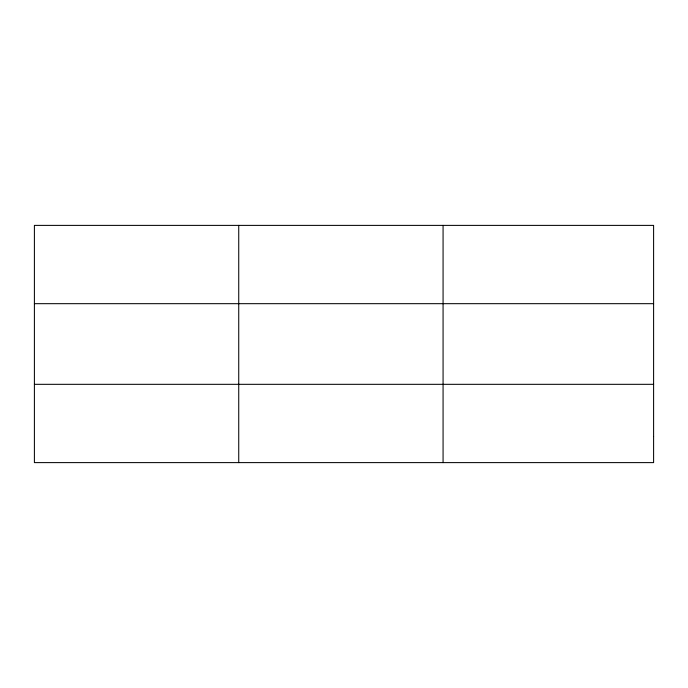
<?xml version="1.0" encoding="UTF-8"?>
<svg xmlns="http://www.w3.org/2000/svg" width="688" height="688" viewBox="0 0 688 688"><rect width="100%" height="100%" fill="white"/><g stroke="black" fill="none" stroke-linecap="round" stroke-linejoin="round"><path stroke-width="1.03" d="M238.736 225.389L238.736 462.611M443.072 225.389L443.072 462.611M34.4 303.675L653.6 303.675M34.4 384.325L653.6 384.325M653.6 436.519L653.6 462.611L34.4 462.611L34.4 225.389L653.6 225.389L653.6 436.519"/></g></svg>
